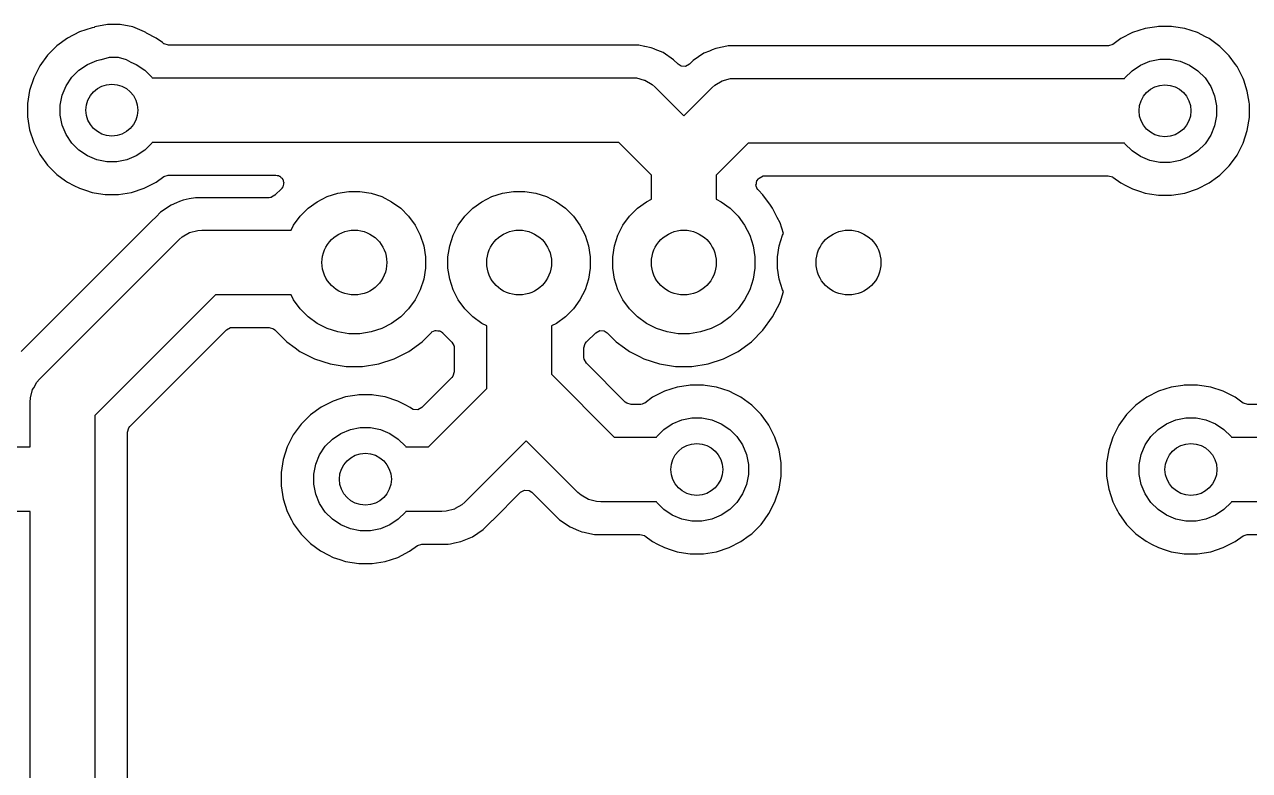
# Model space of a CAD drawing. Extents: x 10 to 287, y -200 to -10.
# Drawn here: x 160.03 to 178.92, y -104.8 to -93.3 of the extents above; entities that cross this region are included whole.
import ezdxf

# ---------------------------------------------------------------- set-up
doc = ezdxf.new("R2010")
doc.units = 0
doc.layers.add('BLACK', color=7, linetype='CONTINUOUS')

msp = doc.modelspace()

# ---------------------------------------------------------------- linework, layer by layer
at = {"layer": 'BLACK', "linetype": 'CONTINUOUS'}
for p, q in [((161.311457, -93.29638), (161.118171, -93.334827)), ((161.31146, -93.29638), (161.311457, -93.29638)), ((161.50854, -93.29638), (161.31146, -93.29638)), ((161.508543, -93.29638), (161.50854, -93.29638)), ((161.701828, -93.334827), (161.508543, -93.29638)), ((160.698386, -93.504595), (160.532786, -93.624908)), ((160.880778, -93.411661), (160.698386, -93.504595)), ((161.075469, -93.348402), (160.880778, -93.411661)), ((161.07706, -93.34815), (161.075469, -93.348402)), ((161.08016, -93.347275), (161.07706, -93.34815)), ((161.080208, -93.347264), (161.08016, -93.347275)), ((161.105091, -93.340243), (161.080207, -93.347262)), ((161.080207, -93.347262), (161.080208, -93.347264)), ((161.11816, -93.33483), (161.105091, -93.340243)), ((161.118171, -93.334827), (161.11816, -93.33483)), ((161.701836, -93.334829), (161.701828, -93.334827)), ((161.883908, -93.410246), (161.701836, -93.334829)), ((161.88391, -93.410247), (161.883908, -93.410246)), ((161.883914, -93.410249), (161.88391, -93.410247)), ((161.901814, -93.422209), (161.883914, -93.410249)), ((161.914396, -93.429583), (161.901814, -93.422209)), ((162.06161, -93.504593), (161.914396, -93.429583)), ((162.158882, -93.575265), (162.06161, -93.504593)), ((177.120776, -93.421661), (176.938386, -93.514595)), ((177.315465, -93.358402), (177.120776, -93.421661)), ((177.493329, -93.330231), (177.315465, -93.358402)), ((177.517648, -93.32638), (177.493329, -93.330231)), ((177.722352, -93.32638), (177.517648, -93.32638)), ((177.749995, -93.330758), (177.722352, -93.32638)), ((177.924534, -93.358402), (177.749995, -93.330758)), ((178.119223, -93.421661), (177.924534, -93.358402)), ((178.242006, -93.484223), (178.119223, -93.421661)), ((178.30161, -93.514593), (178.242006, -93.484223)), ((160.532782, -93.624912), (160.388035, -93.76966)), ((160.532786, -93.624908), (160.532782, -93.624912)), ((162.182877, -93.592698), (162.158882, -93.575265)), ((162.188723, -93.596695), (162.182877, -93.592698)), ((162.255762, -93.61638), (162.188723, -93.596695)), ((169.504175, -93.61638), (162.255762, -93.61638)), ((169.504177, -93.61638), (169.504175, -93.61638)), ((169.592812, -93.634011), (169.504177, -93.61638)), ((169.592813, -93.634011), (169.592812, -93.634011)), ((169.597351, -93.634914), (169.592813, -93.634011)), ((169.69747, -93.654829), (169.597351, -93.634914)), ((169.750799, -93.676918), (169.69747, -93.654829)), ((169.757789, -93.679813), (169.750799, -93.676918)), ((169.757791, -93.679814), (169.757789, -93.679813)), ((169.879545, -93.730246), (169.757791, -93.679814)), ((170.6392, -93.686918), (170.593681, -93.705772)), ((170.692525, -93.66483), (170.6392, -93.686917)), ((170.6392, -93.686917), (170.6392, -93.686918)), ((170.692533, -93.664827), (170.692525, -93.66483)), ((170.816106, -93.640248), (170.692533, -93.664827)), ((170.816107, -93.640248), (170.816106, -93.640248)), ((170.885823, -93.62638), (170.816107, -93.640248)), ((176.744238, -93.62638), (170.885823, -93.62638)), ((176.751317, -93.626178), (176.744238, -93.62638)), ((176.817123, -93.602698), (176.751317, -93.626178)), ((176.938386, -93.514595), (176.817123, -93.602698)), ((178.301612, -93.514594), (178.30161, -93.514593)), ((178.301613, -93.514595), (178.301612, -93.514594)), ((178.467213, -93.634908), (178.301613, -93.514595)), ((178.611971, -93.779666), (178.467213, -93.634908)), ((160.388028, -93.769666), (160.267715, -93.935266)), ((160.388035, -93.76966), (160.388028, -93.769666)), ((161.002883, -93.911343), (161.147772, -93.851328)), ((161.147772, -93.851328), (161.212613, -93.83843)), ((161.212613, -93.83843), (161.218658, -93.83494)), ((161.218658, -93.83494), (161.344737, -93.801157)), ((161.344737, -93.801157), (161.475263, -93.801157)), ((161.475263, -93.801157), (161.601342, -93.83494)), ((161.601342, -93.83494), (161.674151, -93.876977)), ((161.674151, -93.876977), (161.757117, -93.911343)), ((169.879554, -93.730251), (169.879545, -93.730246)), ((170.043415, -93.83974), (169.879554, -93.730251)), ((170.043419, -93.839743), (170.043415, -93.83974)), ((170.112319, -93.908643), (170.043419, -93.839743)), ((170.34658, -93.849743), (170.287681, -93.908643)), ((170.346584, -93.84974), (170.34658, -93.849743)), ((170.510445, -93.740251), (170.346584, -93.84974)), ((170.510455, -93.740246), (170.510445, -93.740251)), ((170.593681, -93.705772), (170.510455, -93.740246)), ((177.242883, -93.921343), (177.387772, -93.861328)), ((177.387772, -93.861328), (177.541586, -93.830732)), ((177.541586, -93.830732), (177.698414, -93.830732)), ((177.698414, -93.830732), (177.852228, -93.861328)), ((177.852228, -93.861328), (177.997117, -93.921343)), ((178.708479, -93.912501), (178.611971, -93.779666)), ((160.267715, -93.935266), (160.174781, -94.117656)), ((160.761592, -94.109365), (160.872485, -93.998472)), ((160.872485, -93.998472), (161.002883, -93.911343)), ((161.757117, -93.911343), (161.887515, -93.998472)), ((161.887515, -93.998472), (161.998408, -94.109365)), ((170.156666, -93.937144), (170.112319, -93.908643)), ((170.226358, -93.942128), (170.156666, -93.937144)), ((170.287681, -93.908643), (170.226358, -93.942128)), ((177.001592, -94.119365), (177.112485, -94.008472)), ((177.112485, -94.008472), (177.242883, -93.921343)), ((177.997117, -93.921343), (178.127515, -94.008472)), ((178.127515, -94.008472), (178.238408, -94.119365)), ((178.732287, -93.94527), (178.708479, -93.912501)), ((178.758301, -93.996326), (178.732287, -93.94527)), ((178.825218, -94.127656), (178.758301, -93.996326)), ((160.174781, -94.117656), (160.111522, -94.312345)), ((160.614448, -94.384652), (160.674463, -94.239763)), ((160.674463, -94.239763), (160.761592, -94.109365)), ((161.998408, -94.109365), (162.003429, -94.11688)), ((162.003429, -94.11688), (169.405634, -94.11688)), ((169.405634, -94.11688), (169.470882, -94.121157)), ((169.470882, -94.121157), (169.470897, -94.121157)), ((169.470897, -94.121157), (169.586358, -94.152095)), ((169.586358, -94.152095), (169.596976, -94.15494)), ((169.596976, -94.15494), (169.710015, -94.220203)), ((169.710015, -94.220203), (169.71003, -94.220218)), ((169.71003, -94.220218), (169.759187, -94.263327)), ((170.630813, -94.273327), (170.679976, -94.230211)), ((170.679976, -94.230211), (170.679985, -94.230203)), ((170.679985, -94.230203), (170.793024, -94.16494)), ((170.793024, -94.16494), (170.919103, -94.131157)), ((170.919103, -94.131157), (170.919118, -94.131157)), ((170.919118, -94.131157), (170.984366, -94.12688)), ((170.984366, -94.12688), (176.996571, -94.12688)), ((176.996571, -94.12688), (177.001592, -94.119365)), ((178.238408, -94.119365), (178.325537, -94.249763)), ((178.325537, -94.249763), (178.385552, -94.394652)), ((178.825218, -94.127658), (178.825218, -94.127656)), ((178.82522, -94.127661), (178.825218, -94.127658)), ((178.833159, -94.152095), (178.82522, -94.127661)), ((178.888477, -94.322345), (178.833159, -94.152095)), ((160.111522, -94.312345), (160.0795, -94.514528)), ((160.583852, -94.538466), (160.614448, -94.384652)), ((169.759187, -94.263327), (170.2, -94.704139)), ((170.2, -94.704139), (170.630813, -94.273327)), ((178.385552, -94.394652), (178.416148, -94.548466)), ((178.915617, -94.493699), (178.888477, -94.322345)), ((160.0795, -94.514528), (160.0795, -94.719231)), ((160.583852, -94.695294), (160.583852, -94.538466)), ((178.416148, -94.548466), (178.416148, -94.705294)), ((178.9205, -94.524528), (178.915617, -94.493699)), ((178.9205, -94.729232), (178.9205, -94.524528)), ((160.0795, -94.719231), (160.111522, -94.921414)), ((160.614448, -94.849108), (160.583852, -94.695294)), ((178.416148, -94.705294), (178.385552, -94.859108)), ((178.888477, -94.931414), (178.9205, -94.729232)), ((160.111522, -94.921414), (160.174781, -95.116103)), ((160.674463, -94.993997), (160.614448, -94.849108)), ((160.761592, -95.124395), (160.674463, -94.993997)), ((178.325537, -95.003997), (178.238408, -95.134395)), ((178.385552, -94.859108), (178.325537, -95.003997)), ((178.82522, -95.126099), (178.888477, -94.931414)), ((160.174781, -95.116103), (160.267715, -95.298493)), ((160.872485, -95.235288), (160.761592, -95.124395)), ((161.998408, -95.124395), (161.887515, -95.235288)), ((162.003429, -95.11688), (161.998408, -95.124395)), ((169.198528, -95.11688), (162.003429, -95.11688)), ((169.7, -95.618352), (169.198528, -95.11688)), ((171.191472, -95.12688), (170.7, -95.618352)), ((176.996571, -95.12688), (171.191472, -95.12688)), ((177.001592, -95.134395), (176.996571, -95.12688)), ((177.112485, -95.245288), (177.001592, -95.134395)), ((178.238408, -95.134395), (178.127515, -95.245288)), ((178.732287, -95.30849), (178.82522, -95.126099)), ((160.267715, -95.298493), (160.388028, -95.464093)), ((161.002883, -95.322417), (160.872485, -95.235288)), ((161.147772, -95.382432), (161.002883, -95.322417)), ((161.301586, -95.413028), (161.147772, -95.382432)), ((161.612228, -95.382432), (161.458414, -95.413028)), ((161.757117, -95.322417), (161.612228, -95.382432)), ((161.887515, -95.235288), (161.757117, -95.322417)), ((177.242883, -95.332417), (177.112485, -95.245288)), ((177.387772, -95.392432), (177.242883, -95.332417)), ((177.541586, -95.423028), (177.387772, -95.392432)), ((177.852228, -95.392432), (177.698414, -95.423028)), ((177.997117, -95.332417), (177.852228, -95.392432)), ((178.127515, -95.245288), (177.997117, -95.332417)), ((178.611971, -95.474093), (178.690701, -95.365728)), ((178.690701, -95.365728), (178.732287, -95.30849)), ((160.388028, -95.464093), (160.532786, -95.608851)), ((161.458414, -95.413028), (161.301586, -95.413028)), ((177.698414, -95.423028), (177.541586, -95.423028)), ((178.467219, -95.618846), (178.611966, -95.474099)), ((178.611966, -95.474099), (178.611968, -95.474095)), ((178.611968, -95.474095), (178.611971, -95.474093)), ((160.532786, -95.608851), (160.665626, -95.705363)), ((160.665626, -95.705363), (160.69839, -95.729167)), ((160.69839, -95.729167), (160.796338, -95.779074)), ((161.879219, -95.8221), (162.06161, -95.729167)), ((162.06161, -95.729167), (162.182877, -95.641061)), ((162.182877, -95.641061), (162.248683, -95.617582)), ((162.248683, -95.617582), (162.255762, -95.61738)), ((162.255762, -95.61738), (163.906689, -95.61738)), ((163.906689, -95.61738), (163.927834, -95.623588)), ((163.927834, -95.623588), (163.949821, -95.625123)), ((163.949821, -95.625123), (163.960704, -95.63324)), ((163.960704, -95.63324), (163.973728, -95.637065)), ((163.973728, -95.637065), (163.988159, -95.653719)), ((163.988159, -95.653719), (164.005827, -95.666898)), ((164.005827, -95.666898), (164.010593, -95.67961)), ((164.010593, -95.67961), (164.019483, -95.689869)), ((164.019483, -95.689869), (164.022619, -95.711681)), ((164.029427, -95.759027), (164.020271, -95.779074)), ((164.022619, -95.711681), (164.030358, -95.73232)), ((164.030358, -95.73232), (164.027495, -95.74559)), ((164.027495, -95.74559), (164.029427, -95.759027)), ((169.7, -95.990889), (169.7, -95.618352)), ((170.7, -95.618352), (170.7, -95.990889)), ((171.313044, -95.773635), (171.318662, -95.747817)), ((171.318662, -95.747817), (171.320547, -95.721464)), ((171.320547, -95.721464), (171.326368, -95.712406)), ((171.326368, -95.712406), (171.327901, -95.705363)), ((171.327901, -95.705363), (171.349049, -95.677116)), ((171.349049, -95.677116), (171.362474, -95.663692)), ((171.362474, -95.663692), (171.4238, -95.630212)), ((171.4238, -95.630212), (171.450149, -95.62738)), ((171.450149, -95.62738), (176.744238, -95.62738)), ((176.744238, -95.62738), (176.811277, -95.647065)), ((176.811277, -95.647065), (176.817119, -95.651059)), ((176.817119, -95.651059), (176.93839, -95.739167)), ((176.93839, -95.739167), (177.016712, -95.779074)), ((178.119219, -95.8321), (178.30161, -95.739167)), ((178.30161, -95.739167), (178.428379, -95.647065)), ((178.428379, -95.647065), (178.467213, -95.618851)), ((178.467213, -95.618851), (178.467215, -95.618848)), ((178.467215, -95.618848), (178.467219, -95.618846)), ((160.796338, -95.779074), (160.880776, -95.822098)), ((160.880776, -95.822098), (160.880778, -95.822098)), ((160.880778, -95.822098), (160.880781, -95.8221)), ((160.880781, -95.8221), (160.974278, -95.852479)), ((160.974278, -95.852479), (161.075465, -95.885357)), ((161.075465, -95.885357), (161.176557, -95.901368)), ((161.176557, -95.901368), (161.277648, -95.91738)), ((161.277648, -95.91738), (161.277649, -95.91738)), ((161.277649, -95.91738), (161.482351, -95.91738)), ((161.482351, -95.91738), (161.482352, -95.91738)), ((161.482352, -95.91738), (161.684534, -95.885357)), ((161.684534, -95.885357), (161.879219, -95.8221)), ((163.84182, -95.961105), (163.835192, -95.962082)), ((163.867247, -95.944506), (163.84182, -95.961105)), ((163.893871, -95.929909), (163.867247, -95.944506)), ((163.89832, -95.925443), (163.893871, -95.929909)), ((163.899207, -95.924224), (163.89832, -95.925443)), ((163.994522, -95.828909), (163.899207, -95.924224)), ((164.000402, -95.822583), (163.994522, -95.828909)), ((164.002274, -95.818482), (164.000402, -95.822583)), ((164.015624, -95.800618), (164.002274, -95.818482)), ((164.020271, -95.779074), (164.015624, -95.800618)), ((164.545252, -96.028976), (164.699048, -95.950613)), ((164.699048, -95.950613), (164.86321, -95.897273)), ((164.86321, -95.897273), (165.033695, -95.870271)), ((165.033695, -95.870271), (165.206305, -95.870271)), ((165.206305, -95.870271), (165.37679, -95.897273)), ((165.37679, -95.897273), (165.540952, -95.950613)), ((165.540952, -95.950613), (165.694748, -96.028976)), ((167.085252, -96.028976), (167.239048, -95.950613)), ((167.239048, -95.950613), (167.40321, -95.897273)), ((167.40321, -95.897273), (167.573695, -95.870271)), ((167.573695, -95.870271), (167.746305, -95.870271)), ((167.746305, -95.870271), (167.91679, -95.897273)), ((167.91679, -95.897273), (168.080952, -95.950613)), ((168.080952, -95.950613), (168.234748, -96.028976)), ((171.316209, -95.782122), (171.313044, -95.773635)), ((171.315563, -95.791156), (171.316209, -95.782122)), ((171.328223, -95.814341), (171.315563, -95.791156)), ((171.337456, -95.839101), (171.328223, -95.814341)), ((171.344707, -95.84453), (171.337456, -95.839101)), ((171.349048, -95.852479), (171.344707, -95.84453)), ((171.420794, -95.924225), (171.349048, -95.852479)), ((171.420798, -95.92423), (171.420794, -95.924225)), ((171.534149, -96.080246), (171.420798, -95.92423)), ((177.016712, -95.779074), (177.120776, -95.832098)), ((177.120776, -95.832098), (177.120778, -95.832098)), ((177.120778, -95.832098), (177.120781, -95.8321)), ((177.120781, -95.8321), (177.225137, -95.866007)), ((177.225137, -95.866007), (177.315465, -95.895357)), ((177.315465, -95.895357), (177.380269, -95.905621)), ((177.380269, -95.905621), (177.517648, -95.92738)), ((177.517648, -95.92738), (177.517649, -95.92738)), ((177.517649, -95.92738), (177.722351, -95.92738)), ((177.722351, -95.92738), (177.722352, -95.92738)), ((177.722352, -95.92738), (177.924534, -95.895357)), ((177.924534, -95.895357), (178.119219, -95.8321)), ((162.296079, -96.080251), (162.132219, -96.189739)), ((162.296089, -96.080246), (162.296079, -96.080251)), ((162.379315, -96.045772), (162.296089, -96.080246)), ((162.424834, -96.026918), (162.379315, -96.045772)), ((162.478161, -96.004829), (162.424834, -96.026917)), ((162.424834, -96.026917), (162.424834, -96.026918)), ((162.478167, -96.004827), (162.478161, -96.004829)), ((162.574812, -95.985604), (162.478167, -96.004827)), ((162.671455, -95.96638), (162.574812, -95.985604)), ((163.806038, -95.96638), (162.671455, -95.96638)), ((163.827832, -95.963166), (163.806038, -95.96638)), ((163.832606, -95.9635), (163.827832, -95.963166)), ((163.835192, -95.962082), (163.832606, -95.9635)), ((164.283553, -96.252487), (164.405607, -96.130433)), ((164.405607, -96.130433), (164.545252, -96.028976)), ((165.694748, -96.028976), (165.834393, -96.130433)), ((165.834393, -96.130433), (165.956447, -96.252487)), ((166.823553, -96.252487), (166.945607, -96.130433)), ((166.945607, -96.130433), (167.085252, -96.028976)), ((168.234748, -96.028976), (168.374393, -96.130433)), ((168.374393, -96.130433), (168.496447, -96.252487)), ((169.363553, -96.252487), (169.485607, -96.130433)), ((169.485607, -96.130433), (169.625252, -96.028976)), ((169.625252, -96.028976), (169.7, -95.990889)), ((170.7, -95.990889), (170.774748, -96.028976)), ((170.774748, -96.028976), (170.914393, -96.130433)), ((170.914393, -96.130433), (171.036447, -96.252487)), ((171.56887, -96.128035), (171.534149, -96.080246)), ((171.641747, -96.271064), (171.56887, -96.128035)), ((161.992858, -96.329101), (159.982221, -98.339738)), ((161.992861, -96.329098), (161.992858, -96.329101)), ((162.06254, -96.259418), (161.992861, -96.329098)), ((162.132219, -96.189739), (162.06254, -96.259418)), ((164.182096, -96.392132), (164.283553, -96.252487)), ((165.956447, -96.252487), (166.057904, -96.392132)), ((166.722096, -96.392132), (166.823553, -96.252487)), ((168.496447, -96.252487), (168.597904, -96.392132)), ((169.262096, -96.392132), (169.363553, -96.252487)), ((171.036447, -96.252487), (171.137904, -96.392132)), ((171.683239, -96.352496), (171.641747, -96.271064)), ((162.465619, -96.570203), (162.578658, -96.50494)), ((162.578658, -96.50494), (162.704737, -96.471157)), ((162.704737, -96.471157), (162.704752, -96.471157)), ((162.704752, -96.471157), (162.77, -96.46688)), ((162.77, -96.46688), (164.14401, -96.46688)), ((164.14401, -96.46688), (164.182096, -96.392132)), ((166.057904, -96.392132), (166.136267, -96.545928)), ((166.643733, -96.545928), (166.722096, -96.392132)), ((168.597904, -96.392132), (168.676267, -96.545928)), ((169.183733, -96.545928), (169.262096, -96.392132)), ((171.137904, -96.392132), (171.216267, -96.545928)), ((171.683239, -96.352498), (171.683239, -96.352496)), ((171.683241, -96.352501), (171.683239, -96.352498)), ((171.737384, -96.519136), (171.683241, -96.352501)), ((171.723733, -96.545928), (171.737384, -96.519136)), ((160.266447, -98.763327), (162.416446, -96.613327)), ((162.416446, -96.613327), (162.46561, -96.570211)), ((162.46561, -96.570211), (162.465619, -96.570203)), ((166.136267, -96.545928), (166.189607, -96.71009)), ((166.189607, -96.71009), (166.216609, -96.880575)), ((166.563391, -96.880575), (166.590393, -96.71009)), ((166.590393, -96.71009), (166.643733, -96.545928)), ((168.676267, -96.545928), (168.729607, -96.71009)), ((168.729607, -96.71009), (168.756609, -96.880575)), ((169.103391, -96.880575), (169.130393, -96.71009)), ((169.130393, -96.71009), (169.183733, -96.545928)), ((171.216267, -96.545928), (171.269607, -96.71009)), ((171.269607, -96.71009), (171.296609, -96.880575)), ((171.643391, -96.880575), (171.670393, -96.71009)), ((171.670393, -96.71009), (171.723733, -96.545928)), ((166.216609, -96.880575), (166.216609, -97.053185)), ((166.563391, -97.053185), (166.563391, -96.880575)), ((168.756609, -96.880575), (168.756609, -97.053185)), ((169.103391, -97.053185), (169.103391, -96.880575)), ((171.296609, -96.880575), (171.296609, -97.053185)), ((171.643391, -97.053185), (171.643391, -96.880575)), ((166.216609, -97.053185), (166.189607, -97.22367)), ((166.590393, -97.22367), (166.563391, -97.053185)), ((168.756609, -97.053185), (168.729607, -97.22367)), ((169.130393, -97.22367), (169.103391, -97.053185)), ((171.296609, -97.053185), (171.269607, -97.22367)), ((171.670393, -97.22367), (171.643391, -97.053185)), ((166.189607, -97.22367), (166.136267, -97.387832)), ((166.643733, -97.387832), (166.590393, -97.22367)), ((168.729607, -97.22367), (168.676267, -97.387832)), ((169.183733, -97.387832), (169.130393, -97.22367)), ((171.269607, -97.22367), (171.216267, -97.387832)), ((171.723733, -97.387832), (171.670393, -97.22367)), ((162.977107, -97.46688), (161.12, -99.323986)), ((164.14401, -97.46688), (162.977107, -97.46688)), ((164.182096, -97.541628), (164.14401, -97.46688)), ((166.136267, -97.387832), (166.057904, -97.541628)), ((166.722096, -97.541628), (166.643733, -97.387832)), ((168.676267, -97.387832), (168.597904, -97.541628)), ((169.262096, -97.541628), (169.183733, -97.387832)), ((171.216267, -97.387832), (171.137904, -97.541628)), ((171.683241, -97.581259), (171.737384, -97.414623)), ((171.737384, -97.414623), (171.723733, -97.387832)), ((164.283553, -97.681273), (164.182096, -97.541628)), ((166.057904, -97.541628), (165.956447, -97.681273)), ((166.823553, -97.681273), (166.722096, -97.541628)), ((168.597904, -97.541628), (168.496447, -97.681273)), ((169.363553, -97.681273), (169.262096, -97.541628)), ((171.137904, -97.541628), (171.036447, -97.681273)), ((171.56887, -97.805725), (171.683241, -97.581259)), ((164.405607, -97.803327), (164.283553, -97.681273)), ((164.545252, -97.904784), (164.405607, -97.803327)), ((165.834393, -97.803327), (165.694748, -97.904784)), ((165.956447, -97.681273), (165.834393, -97.803327)), ((166.945607, -97.803327), (166.823553, -97.681273)), ((167.085252, -97.904784), (166.945607, -97.803327)), ((168.374393, -97.803327), (168.234748, -97.904784)), ((168.496447, -97.681273), (168.374393, -97.803327)), ((169.485607, -97.803327), (169.363553, -97.681273)), ((169.625252, -97.904784), (169.485607, -97.803327)), ((170.914393, -97.803327), (170.774748, -97.904784)), ((171.036447, -97.681273), (170.914393, -97.803327)), ((171.420793, -98.009536), (171.56887, -97.805725)), ((161.656819, -99.494981), (163.148101, -98.003699)), ((163.148101, -98.003699), (163.209424, -97.970214)), ((163.209424, -97.970214), (163.235782, -97.96738)), ((163.235782, -97.96738), (163.806038, -97.96738)), ((163.806038, -97.96738), (163.873077, -97.987065)), ((163.873077, -97.987065), (163.895349, -98.006503)), ((163.895349, -98.006503), (163.895762, -98.006091)), ((163.895762, -98.006091), (164.077345, -98.187674)), ((164.699048, -97.983147), (164.545252, -97.904784)), ((164.86321, -98.036487), (164.699048, -97.983147)), ((165.033695, -98.063489), (164.86321, -98.036487)), ((165.37679, -98.036487), (165.206305, -98.063489)), ((165.540952, -97.983147), (165.37679, -98.036487)), ((165.694748, -97.904784), (165.540952, -97.983147)), ((166.310197, -98.043708), (166.31557, -98.036513)), ((166.31557, -98.036513), (166.340388, -98.027222)), ((166.340388, -98.027222), (166.363642, -98.014525)), ((166.363642, -98.014525), (166.372597, -98.015165)), ((166.372597, -98.015165), (166.381005, -98.012018)), ((166.381005, -98.012018), (166.4069, -98.017618)), ((166.4069, -98.017618), (166.433334, -98.019509)), ((166.433334, -98.019509), (166.442326, -98.02528)), ((166.442326, -98.02528), (166.449296, -98.026788)), ((166.449296, -98.026788), (166.477325, -98.047744)), ((167.16, -97.94287), (167.085252, -97.904784)), ((167.16, -98.909774), (167.16, -97.94287)), ((168.234748, -97.904784), (168.16, -97.94287)), ((168.16, -97.94287), (168.16, -98.689774)), ((168.842319, -98.04801), (168.903642, -98.014525)), ((168.903642, -98.014525), (168.973334, -98.019509)), ((168.973334, -98.019509), (169.017681, -98.04801)), ((169.779048, -97.983147), (169.625252, -97.904784)), ((169.94321, -98.036487), (169.779048, -97.983147)), ((170.113695, -98.063489), (169.94321, -98.036487)), ((170.45679, -98.036487), (170.286305, -98.063489)), ((170.620952, -97.983147), (170.45679, -98.036487)), ((170.774748, -97.904784), (170.620952, -97.983147)), ((171.242656, -98.187673), (171.420793, -98.009536)), ((164.077345, -98.187674), (164.07735, -98.187678)), ((164.07735, -98.187678), (164.20558, -98.280842)), ((165.206305, -98.063489), (165.033695, -98.063489)), ((165.958845, -98.33575), (166.162656, -98.187673)), ((166.162656, -98.187673), (166.302319, -98.04801)), ((166.302319, -98.04801), (166.310197, -98.043708)), ((166.477325, -98.047744), (166.477576, -98.047905)), ((166.477576, -98.047905), (166.617344, -98.187673)), ((166.617344, -98.187673), (166.61858, -98.188571)), ((166.61858, -98.188571), (166.623076, -98.193056)), ((166.623076, -98.193056), (166.637644, -98.21966)), ((166.637644, -98.21966), (166.654225, -98.24506)), ((168.6605, -98.280842), (168.680185, -98.213803)), ((168.680185, -98.213803), (168.699623, -98.19153)), ((168.699211, -98.191118), (168.842319, -98.04801)), ((168.699623, -98.19153), (168.699211, -98.191118)), ((169.017681, -98.04801), (169.157345, -98.187674)), ((169.157345, -98.187674), (169.15735, -98.187678)), ((169.15735, -98.187678), (169.28558, -98.280842)), ((170.286305, -98.063489), (170.113695, -98.063489)), ((171.038845, -98.33575), (171.242656, -98.187673)), ((164.20558, -98.280842), (164.281155, -98.33575)), ((164.281155, -98.33575), (164.424184, -98.408627)), ((164.424184, -98.408627), (164.505616, -98.450119)), ((165.734379, -98.450121), (165.958845, -98.33575)), ((166.654225, -98.24506), (166.655209, -98.251736)), ((166.655209, -98.251736), (166.656634, -98.254338)), ((166.656634, -98.254338), (166.656297, -98.25912)), ((166.656297, -98.25912), (166.6595, -98.280842)), ((166.6595, -98.280842), (166.6595, -98.651097)), ((168.6605, -98.431098), (168.6605, -98.280842)), ((169.28558, -98.280842), (169.361155, -98.33575)), ((169.361155, -98.33575), (169.504184, -98.408627)), ((169.504184, -98.408627), (169.585616, -98.450119)), ((170.814379, -98.450121), (171.038845, -98.33575)), ((164.505616, -98.450119), (164.505618, -98.450119)), ((164.505618, -98.450119), (164.505621, -98.450121)), ((164.505621, -98.450121), (164.745215, -98.52797)), ((164.745215, -98.52797), (164.994038, -98.56738)), ((164.994038, -98.56738), (164.994039, -98.56738)), ((164.994039, -98.56738), (165.245961, -98.56738)), ((165.245961, -98.56738), (165.245962, -98.56738)), ((165.245962, -98.56738), (165.494785, -98.52797)), ((165.494785, -98.52797), (165.734379, -98.450121)), ((168.663334, -98.457456), (168.6605, -98.431098)), ((168.696819, -98.518779), (168.663334, -98.457456)), ((169.298101, -99.120061), (168.696819, -98.518779)), ((169.585616, -98.450119), (169.585618, -98.450119)), ((169.585618, -98.450119), (169.585621, -98.450121)), ((169.585621, -98.450121), (169.825215, -98.52797)), ((169.825215, -98.52797), (170.074038, -98.56738)), ((170.074038, -98.56738), (170.074039, -98.56738)), ((170.074039, -98.56738), (170.325961, -98.56738)), ((170.325961, -98.56738), (170.325962, -98.56738)), ((170.325962, -98.56738), (170.574785, -98.52797)), ((170.574785, -98.52797), (170.814379, -98.450121)), ((160.223338, -98.812483), (160.266447, -98.763327)), ((166.623181, -98.738778), (166.159877, -99.202081)), ((166.639815, -98.718136), (166.623181, -98.738778)), ((166.6595, -98.651097), (166.639815, -98.718136)), ((168.16, -98.689774), (169.127106, -99.65688)), ((160.124277, -99.051617), (160.15806, -98.925538)), ((160.15806, -98.925538), (160.174606, -98.89688)), ((160.174606, -98.89688), (160.223323, -98.812499)), ((160.223323, -98.812499), (160.223338, -98.812483)), ((166.262894, -99.80688), (167.16, -98.909774)), ((169.900776, -98.951661), (169.718386, -99.044595)), ((170.095465, -98.888402), (169.900776, -98.951661)), ((170.273329, -98.860231), (170.095465, -98.888402)), ((170.297648, -98.85638), (170.273329, -98.860231)), ((170.502352, -98.85638), (170.297648, -98.85638)), ((170.529995, -98.860758), (170.502352, -98.85638)), ((170.704534, -98.888402), (170.529995, -98.860758)), ((170.899223, -98.951661), (170.704534, -98.888402)), ((170.987823, -98.996806), (170.899223, -98.951661)), ((177.520776, -98.951661), (177.338386, -99.044595)), ((177.715465, -98.888402), (177.520776, -98.951661)), ((177.893329, -98.860231), (177.715465, -98.888402)), ((177.917648, -98.85638), (177.893329, -98.860231)), ((178.122352, -98.85638), (177.917648, -98.85638)), ((178.149995, -98.860758), (178.122352, -98.85638)), ((178.324534, -98.888402), (178.149995, -98.860758)), ((178.519223, -98.951661), (178.324534, -98.888402)), ((178.607823, -98.996806), (178.519223, -98.951661)), ((160.12, -99.11688), (160.124277, -99.051632)), ((160.12, -99.80688), (160.12, -99.11688)), ((160.124277, -99.051632), (160.124277, -99.051617)), ((164.790776, -99.101661), (164.608386, -99.194595)), ((164.985465, -99.038402), (164.790776, -99.101661)), ((165.163329, -99.010231), (164.985465, -99.038402)), ((165.187648, -99.00638), (165.163329, -99.010231)), ((165.392352, -99.00638), (165.187648, -99.00638)), ((165.419995, -99.010758), (165.392352, -99.00638)), ((165.594534, -99.038402), (165.419995, -99.010758)), ((165.789223, -99.101661), (165.594534, -99.038402)), ((165.913362, -99.164914), (165.789223, -99.101661)), ((165.97161, -99.194593), (165.913362, -99.164914)), ((169.318743, -99.136695), (169.298101, -99.120061)), ((169.385782, -99.15638), (169.318743, -99.136695)), ((169.524238, -99.15638), (169.385782, -99.15638)), ((169.531317, -99.156178), (169.524238, -99.15638)), ((169.535146, -99.154811), (169.531317, -99.156178)), ((169.559173, -99.151357), (169.535146, -99.154811)), ((169.577078, -99.13985), (169.559173, -99.151357)), ((169.597123, -99.132698), (169.577078, -99.13985)), ((169.718386, -99.044595), (169.597123, -99.132698)), ((171.08161, -99.044593), (170.987823, -98.996806)), ((171.081612, -99.044594), (171.08161, -99.044593)), ((171.081613, -99.044595), (171.081612, -99.044594)), ((171.247213, -99.164908), (171.081613, -99.044595)), ((171.391971, -99.309666), (171.247213, -99.164908)), ((177.172786, -99.164908), (177.028028, -99.309666)), ((177.338386, -99.044595), (177.172786, -99.164908)), ((178.70161, -99.044593), (178.607823, -98.996806)), ((178.701612, -99.044594), (178.70161, -99.044593)), ((178.701613, -99.044595), (178.701612, -99.044594)), ((178.822877, -99.132698), (178.701613, -99.044595)), ((178.828723, -99.136695), (178.822877, -99.132698)), ((178.895762, -99.15638), (178.828723, -99.136695)), ((180.007338, -99.15638), (178.895762, -99.15638)), ((161.12, -99.323986), (161.12, -100.29688)), ((164.442782, -99.314912), (164.298035, -99.45966)), ((164.442786, -99.314908), (164.442782, -99.314912)), ((164.608386, -99.194595), (164.442786, -99.314908)), ((165.981916, -99.202081), (165.97161, -99.194593)), ((165.999313, -99.21472), (165.981916, -99.202081)), ((166.028862, -99.230582), (165.999313, -99.21472)), ((166.098554, -99.235566), (166.028862, -99.230582)), ((166.159877, -99.202081), (166.098554, -99.235566)), ((170.167772, -99.391328), (170.321586, -99.360732)), ((170.321586, -99.360732), (170.478414, -99.360732)), ((170.478414, -99.360732), (170.632228, -99.391328)), ((171.50095, -99.459666), (171.391971, -99.309666)), ((177.028028, -99.309666), (176.907715, -99.475266)), ((177.787772, -99.391328), (177.941586, -99.360732)), ((177.941586, -99.360732), (178.098414, -99.360732)), ((178.098414, -99.360732), (178.252228, -99.391328)), ((161.6205, -99.582662), (161.640185, -99.515623)), ((161.640185, -99.515623), (161.656819, -99.494981)), ((164.298028, -99.459666), (164.177715, -99.625266)), ((164.298035, -99.45966), (164.298028, -99.459666)), ((164.912883, -99.601343), (165.057772, -99.541328)), ((165.057772, -99.541328), (165.211586, -99.510732)), ((165.211586, -99.510732), (165.368414, -99.510732)), ((165.368414, -99.510732), (165.522228, -99.541328)), ((165.522228, -99.541328), (165.667117, -99.601343)), ((169.781592, -99.649365), (169.892485, -99.538472)), ((169.892485, -99.538472), (170.022883, -99.451343)), ((170.022883, -99.451343), (170.167772, -99.391328)), ((170.632228, -99.391328), (170.777117, -99.451343)), ((170.777117, -99.451343), (170.907515, -99.538472)), ((170.907515, -99.538472), (171.018408, -99.649365)), ((171.512287, -99.47527), (171.50095, -99.459666)), ((171.543254, -99.536047), (171.512287, -99.47527)), ((171.605218, -99.657656), (171.543254, -99.536047)), ((176.907715, -99.475266), (176.814781, -99.657656)), ((177.401592, -99.649365), (177.512485, -99.538472)), ((177.512485, -99.538472), (177.642883, -99.451343)), ((177.642883, -99.451343), (177.787772, -99.391328)), ((178.252228, -99.391328), (178.397117, -99.451343)), ((178.397117, -99.451343), (178.527515, -99.538472)), ((178.527515, -99.538472), (178.638408, -99.649365)), ((161.6205, -106.101098), (161.6205, -99.582662)), ((164.177715, -99.625266), (164.084781, -99.807656)), ((164.671592, -99.799365), (164.782485, -99.688472)), ((164.782485, -99.688472), (164.912883, -99.601343)), ((165.667117, -99.601343), (165.797515, -99.688472)), ((165.797515, -99.688472), (165.908408, -99.799365)), ((167.77, -99.713986), (166.823553, -100.660433)), ((168.566447, -100.510433), (167.77, -99.713986)), ((169.127106, -99.65688), (169.776571, -99.65688)), ((169.776571, -99.65688), (169.781592, -99.649365)), ((171.018408, -99.649365), (171.105537, -99.779763)), ((171.653956, -99.807656), (171.605218, -99.657656)), ((176.814781, -99.657656), (176.751522, -99.852345)), ((177.314463, -99.779763), (177.401592, -99.649365)), ((178.638408, -99.649365), (178.643429, -99.65688)), ((178.643429, -99.65688), (180.266014, -99.65688)), ((158.293429, -99.80688), (160.12, -99.80688)), ((164.084781, -99.807656), (164.021522, -100.002345)), ((164.584463, -99.929763), (164.671592, -99.799365)), ((165.908408, -99.799365), (165.913429, -99.80688)), ((165.913429, -99.80688), (166.262894, -99.80688)), ((171.105537, -99.779763), (171.165552, -99.924652)), ((171.165552, -99.924652), (171.196148, -100.078466)), ((171.668477, -99.852346), (171.653956, -99.807656)), ((171.7005, -100.054528), (171.668477, -99.852346)), ((176.751522, -99.852345), (176.7195, -100.054528)), ((177.223852, -100.078466), (177.254448, -99.924652)), ((177.254448, -99.924652), (177.314463, -99.779763)), ((164.021522, -100.002345), (163.9895, -100.204528)), ((164.493852, -100.228466), (164.524448, -100.074652)), ((164.524448, -100.074652), (164.584463, -99.929763)), ((171.196148, -100.078466), (171.196148, -100.235294)), ((171.7005, -100.259232), (171.7005, -100.054528)), ((176.7195, -100.054528), (176.7195, -100.259231)), ((177.223852, -100.235294), (177.223852, -100.078466)), ((161.12, -100.29688), (161.12, -106.359774)), ((163.9895, -100.204528), (163.9895, -100.409231)), ((164.493852, -100.385294), (164.493852, -100.228466)), ((171.196148, -100.235294), (171.165552, -100.389108)), ((171.668477, -100.461414), (171.7005, -100.259232)), ((176.7195, -100.259231), (176.751522, -100.461414)), ((177.254448, -100.389108), (177.223852, -100.235294)), ((163.9895, -100.409231), (164.021522, -100.611414)), ((164.524448, -100.539108), (164.493852, -100.385294)), ((167.682322, -100.509477), (167.743641, -100.475995)), ((167.743641, -100.475995), (167.813333, -100.480979)), ((167.813333, -100.480979), (167.85768, -100.50948)), ((171.165552, -100.389108), (171.105537, -100.533997)), ((171.60522, -100.656099), (171.668477, -100.461414)), ((176.751522, -100.461414), (176.814781, -100.656103)), ((177.314463, -100.533997), (177.254448, -100.389108)), ((164.021522, -100.611414), (164.084781, -100.806103)), ((164.584463, -100.683997), (164.524448, -100.539108)), ((166.823553, -100.660433), (166.774396, -100.703541)), ((167.254208, -100.93759), (167.682322, -100.509477)), ((167.85768, -100.50948), (168.139735, -100.791535)), ((168.61561, -100.553548), (168.566447, -100.510433)), ((168.615619, -100.553557), (168.61561, -100.553548)), ((168.728658, -100.61882), (168.615619, -100.553557)), ((168.854737, -100.652603), (168.728658, -100.61882)), ((168.854752, -100.652603), (168.854737, -100.652603)), ((168.92, -100.65688), (168.854752, -100.652603)), ((169.776571, -100.65688), (168.92, -100.65688)), ((169.781592, -100.664395), (169.776571, -100.65688)), ((169.892485, -100.775288), (169.781592, -100.664395)), ((171.018408, -100.664395), (170.907515, -100.775288)), ((171.105537, -100.533997), (171.018408, -100.664395)), ((171.512287, -100.83849), (171.60522, -100.656099)), ((176.814781, -100.656103), (176.868307, -100.761151)), ((177.401592, -100.664395), (177.314463, -100.533997)), ((177.512485, -100.775288), (177.401592, -100.664395)), ((178.638408, -100.664395), (178.527515, -100.775288)), ((178.643429, -100.65688), (178.638408, -100.664395)), ((180.47312, -100.65688), (178.643429, -100.65688)), ((160.12, -100.80688), (158.293429, -100.80688)), ((160.12, -106.56688), (160.12, -100.80688)), ((164.084781, -100.806103), (164.148691, -100.931533)), ((164.671592, -100.814395), (164.584463, -100.683997)), ((164.782485, -100.925288), (164.671592, -100.814395)), ((165.908408, -100.814395), (165.797515, -100.925288)), ((165.913429, -100.80688), (165.908408, -100.814395)), ((166.47, -100.80688), (165.913429, -100.80688)), ((166.535248, -100.802603), (166.47, -100.80688)), ((166.535263, -100.802603), (166.535248, -100.802603)), ((166.661342, -100.76882), (166.535263, -100.802603)), ((166.674625, -100.761151), (166.661342, -100.76882)), ((166.774381, -100.703557), (166.674625, -100.761151)), ((166.774396, -100.703541), (166.774381, -100.703557)), ((168.139735, -100.791535), (168.139764, -100.791566)), ((168.139764, -100.791566), (168.282214, -100.934016)), ((170.022883, -100.862417), (169.892485, -100.775288)), ((170.167772, -100.922432), (170.022883, -100.862417)), ((170.777117, -100.862417), (170.632228, -100.922432)), ((170.907515, -100.775288), (170.777117, -100.862417)), ((171.444732, -100.93147), (171.512287, -100.83849)), ((176.868307, -100.761151), (176.885381, -100.794662)), ((176.885381, -100.794662), (176.907715, -100.838493)), ((176.907715, -100.838493), (177.028028, -101.004093)), ((177.642883, -100.862417), (177.512485, -100.775288)), ((177.787772, -100.922432), (177.642883, -100.862417)), ((178.397117, -100.862417), (178.252228, -100.922432)), ((178.527515, -100.775288), (178.397117, -100.862417)), ((164.148691, -100.931533), (164.176251, -100.985621)), ((164.176251, -100.985621), (164.177715, -100.988493)), ((164.177715, -100.988493), (164.298028, -101.154093)), ((164.912883, -101.012417), (164.782485, -100.925288)), ((165.057772, -101.072432), (164.912883, -101.012417)), ((165.667117, -101.012417), (165.522228, -101.072432)), ((165.797515, -100.925288), (165.667117, -101.012417)), ((167.107782, -101.084019), (167.247139, -100.944662)), ((167.247139, -100.944662), (167.24714, -100.944659)), ((167.24714, -100.944659), (167.254206, -100.937594)), ((167.254206, -100.937594), (167.254208, -100.93759)), ((168.282214, -100.934016), (168.282218, -100.934019)), ((168.282218, -100.934019), (168.446079, -101.043508)), ((168.446079, -101.043508), (168.446092, -101.043515)), ((168.446092, -101.043515), (168.574833, -101.096841)), ((170.321586, -100.953028), (170.167772, -100.922432)), ((170.478414, -100.953028), (170.321586, -100.953028)), ((170.632228, -100.922432), (170.478414, -100.953028)), ((171.247219, -101.148846), (171.391966, -101.004099)), ((171.391966, -101.004099), (171.391968, -101.004095)), ((171.391968, -101.004095), (171.391971, -101.004093)), ((171.391971, -101.004093), (171.444732, -100.93147)), ((177.028028, -101.004093), (177.172786, -101.148851)), ((177.941586, -100.953028), (177.787772, -100.922432)), ((178.098414, -100.953028), (177.941586, -100.953028)), ((178.252228, -100.922432), (178.098414, -100.953028)), ((164.298028, -101.154093), (164.442786, -101.298851)), ((165.211586, -101.103028), (165.057772, -101.072432)), ((165.368414, -101.103028), (165.211586, -101.103028)), ((165.522228, -101.072432), (165.368414, -101.103028)), ((166.761836, -101.268931), (166.815165, -101.246841)), ((166.815165, -101.246841), (166.943914, -101.193512)), ((166.943914, -101.193512), (167.107782, -101.084019)), ((168.574833, -101.096841), (168.628159, -101.118929)), ((168.628159, -101.118929), (168.628164, -101.118931)), ((168.628164, -101.118931), (168.664135, -101.126086)), ((168.664135, -101.126086), (168.703466, -101.133909)), ((168.703466, -101.133909), (168.821456, -101.15738)), ((168.821456, -101.15738), (168.821459, -101.15738)), ((168.821459, -101.15738), (168.82146, -101.15738)), ((168.82146, -101.15738), (169.01854, -101.15738)), ((169.01854, -101.15738), (169.524238, -101.15738)), ((169.524238, -101.15738), (169.591277, -101.177065)), ((169.591277, -101.177065), (169.597119, -101.181059)), ((169.597119, -101.181059), (169.71839, -101.269167)), ((171.08161, -101.269167), (171.208379, -101.177065)), ((171.208379, -101.177065), (171.247213, -101.148851)), ((171.247213, -101.148851), (171.247215, -101.148848)), ((171.247215, -101.148848), (171.247219, -101.148846)), ((177.172786, -101.148851), (177.327749, -101.261436)), ((178.70161, -101.269167), (178.822877, -101.181061)), ((178.822877, -101.181061), (178.888683, -101.157582)), ((178.888683, -101.157582), (178.895762, -101.15738)), ((178.895762, -101.15738), (180.571663, -101.15738)), ((164.442786, -101.298851), (164.597749, -101.411436)), ((164.597749, -101.411436), (164.60839, -101.419167)), ((164.60839, -101.419167), (164.71608, -101.474038)), ((165.789219, -101.5121), (165.97161, -101.419167)), ((165.97161, -101.419167), (166.092877, -101.331061)), ((166.092877, -101.331061), (166.158683, -101.307582)), ((166.158683, -101.307582), (166.165762, -101.30738)), ((166.165762, -101.30738), (166.568542, -101.30738)), ((166.568542, -101.30738), (166.599566, -101.301208)), ((166.599566, -101.301208), (166.665188, -101.288155)), ((166.665188, -101.288155), (166.761836, -101.268931)), ((169.71839, -101.269167), (169.793784, -101.307582)), ((169.793784, -101.307582), (169.900776, -101.362098)), ((169.900776, -101.362098), (169.900778, -101.362098)), ((169.900778, -101.362098), (169.900781, -101.3621)), ((169.900781, -101.3621), (170.005137, -101.396007)), ((170.005137, -101.396007), (170.095465, -101.425357)), ((170.095465, -101.425357), (170.196557, -101.441368)), ((170.502352, -101.45738), (170.704534, -101.425357)), ((170.704534, -101.425357), (170.899219, -101.3621)), ((170.899219, -101.3621), (171.08161, -101.269167)), ((177.327749, -101.261436), (177.33839, -101.269167)), ((177.33839, -101.269167), (177.413784, -101.307582)), ((177.413784, -101.307582), (177.520776, -101.362098)), ((177.520776, -101.362098), (177.520778, -101.362098)), ((177.520778, -101.362098), (177.520781, -101.3621)), ((177.520781, -101.3621), (177.625137, -101.396007)), ((177.625137, -101.396007), (177.715465, -101.425357)), ((177.715465, -101.425357), (177.816557, -101.441368)), ((178.122352, -101.45738), (178.324534, -101.425357)), ((178.324534, -101.425357), (178.519219, -101.3621)), ((178.519219, -101.3621), (178.70161, -101.269167)), ((164.71608, -101.474038), (164.790776, -101.512098)), ((164.790776, -101.512098), (164.790778, -101.512098)), ((164.790778, -101.512098), (164.790781, -101.5121)), ((164.790781, -101.5121), (164.895137, -101.546007)), ((164.895137, -101.546007), (164.985465, -101.575357)), ((164.985465, -101.575357), (165.086557, -101.591368)), ((165.086557, -101.591368), (165.187648, -101.60738)), ((165.187648, -101.60738), (165.187649, -101.60738)), ((165.187649, -101.60738), (165.392351, -101.60738)), ((165.392351, -101.60738), (165.392352, -101.60738)), ((165.392352, -101.60738), (165.594534, -101.575357)), ((165.594534, -101.575357), (165.789219, -101.5121)), ((170.196557, -101.441368), (170.297648, -101.45738)), ((170.297648, -101.45738), (170.297649, -101.45738)), ((170.297649, -101.45738), (170.502351, -101.45738)), ((170.502351, -101.45738), (170.502352, -101.45738)), ((177.816557, -101.441368), (177.917648, -101.45738)), ((177.917648, -101.45738), (177.917649, -101.45738)), ((177.917649, -101.45738), (178.122351, -101.45738)), ((178.122351, -101.45738), (178.122352, -101.45738))]:
    msp.add_line(p, q, dxfattribs=at)
at = {"layer": 'BLACK'}
for centre, radius in [((161.38, -94.61688), 0.4), ((177.62, -94.62688), 0.4), ((165.12, -96.96688), 0.5), ((167.66, -96.96688), 0.5), ((170.2, -96.96688), 0.5), ((172.74, -96.96688), 0.5), ((165.29, -100.30688), 0.4), ((170.4, -100.15688), 0.4), ((178.02, -100.15688), 0.4)]:
    msp.add_circle(centre, radius, dxfattribs=at)
at = {"layer": 'WHITE'}
for centre, radius in [((161.38, -94.61688), 0.4), ((177.62, -94.62688), 0.4), ((165.12, -96.96688), 0.5), ((167.66, -96.96688), 0.5), ((170.2, -96.96688), 0.5), ((172.74, -96.96688), 0.5), ((165.29, -100.30688), 0.4), ((170.4, -100.15688), 0.4), ((178.02, -100.15688), 0.4)]:
    msp.add_circle(centre, radius, dxfattribs=at)

doc.saveas('drawing.dxf')
